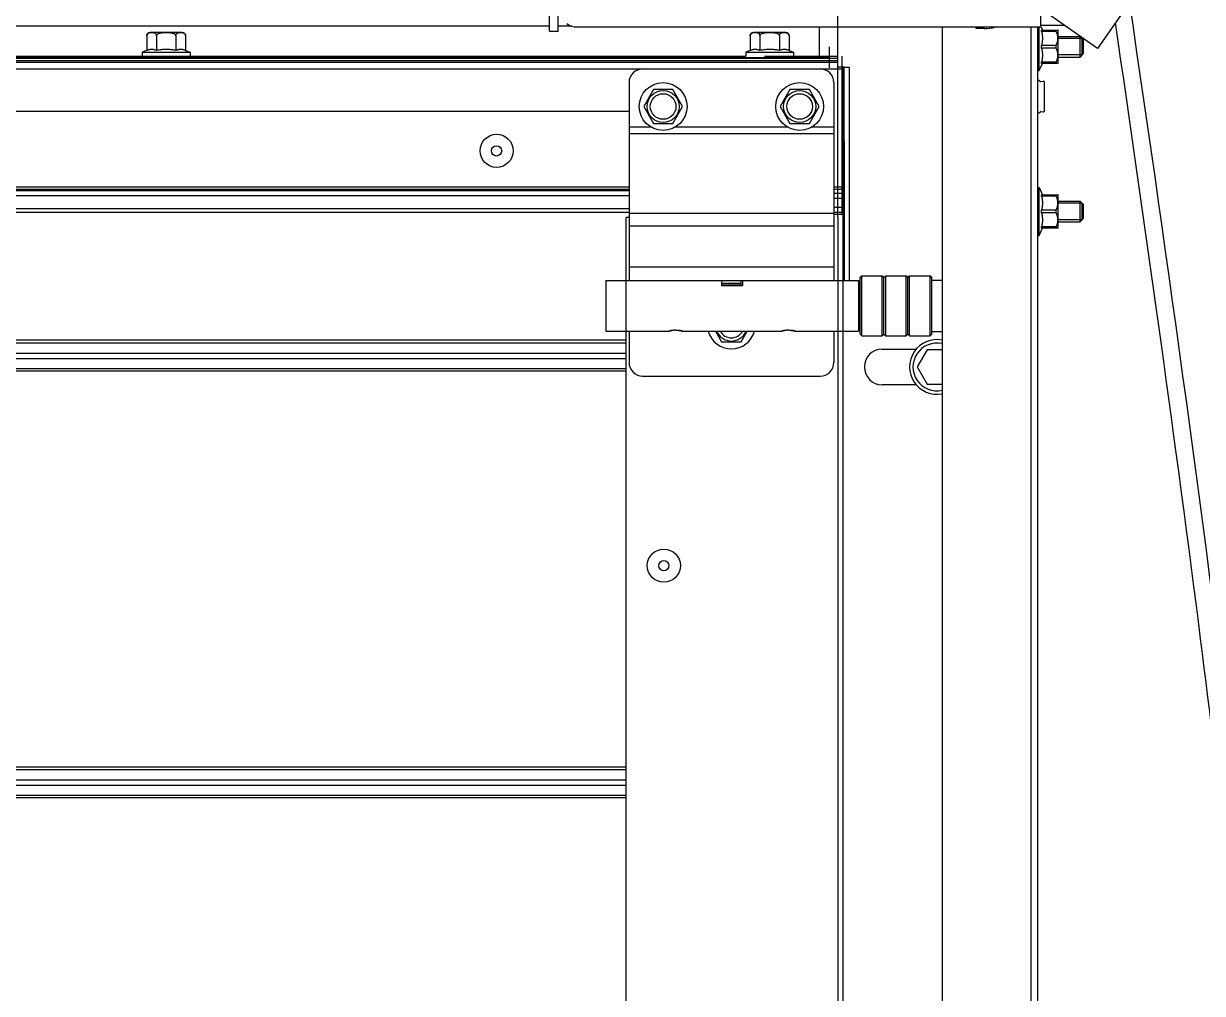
# Model space of a CAD drawing. Header units: millimetres. Extents: x 21899 to 38731, y -5425 to 3612.
# Drawn here: x 24887 to 25232.4, y -3078.8 to -2794.7 of the extents above; entities that cross this region are included whole.
import ezdxf

# ---------------------------------------------------------------- set-up
doc = ezdxf.new("R2010")
doc.units = ezdxf.units.MM

msp = doc.modelspace()

# ---------------------------------------------------------------- linework, layer by layer
at = {"color": 7, "linetype": 'Continuous'}
for p, q in [((25408.11, -2507.06), (25201.62, -2801.96)), ((25043.57, -2796.92), (25043.57, -2627.41)), ((25185.07, -2795.66), (25185.07, -2724.08)), ((25041.07, -2796.92), (25041.07, -2743.03)), ((25125.57, -2851.47), (25125.57, -2790.56)), ((25201.62, -2801.96), (25185.07, -2790.37)), ((25041.07, -2795.44), (22324.07, -2795.44)), ((24933.46, -2797.27), (24924.06, -2797.27)), ((25041.07, -2796.92), (25043.57, -2796.92)), ((25047.65, -2795.44), (25043.57, -2795.44)), ((25049.07, -2795.66), (25185.07, -2795.66)), ((25110.27, -2797.27), (25100.87, -2797.27)), ((25120.17, -2804.64), (25120.17, -2795.66)), ((25156.07, -2795.66), (25156.07, -5410.33)), ((25166.07, -2796.16), (25166.07, -2795.66)), ((25182.07, -2795.66), (25182.07, -5410.47)), ((25184.07, -2795.66), (25184.07, -3243.99)), ((25184.57, -2808.47), (25184.57, -2795.66)), ((25185.07, -2795.16), (25191.92, -2795.16)), ((25185.1, -2795.65), (25185.49, -2796.56)), ((25185.26, -2796.56), (25190.04, -2796.56)), ((25185.26, -2796.96), (25185.26, -2796.56)), ((25189.5, -2796.96), (25185.26, -2796.96)), ((25189.5, -2796.96), (25189.5, -2796.56)), ((25190.07, -2796.59), (25190.04, -2796.55)), ((25190.07, -2806.35), (25190.07, -2796.59)), ((24923.06, -2798.27), (24923.06, -2802.56)), ((24925.91, -2798.27), (24925.91, -2802.56)), ((24931.61, -2798.27), (24931.61, -2802.56)), ((24934.46, -2798.27), (24934.46, -2802.56)), ((25099.87, -2798.27), (25099.87, -2802.56)), ((25102.72, -2798.27), (25102.72, -2802.56)), ((25108.42, -2798.27), (25108.42, -2802.56)), ((25111.27, -2798.27), (25111.27, -2802.56)), ((25189.5, -2801.06), (25185.26, -2801.06)), ((25185.26, -2801.87), (25185.26, -2801.06)), ((25189.5, -2801.87), (25189.5, -2801.06)), ((25190.07, -2798.47), (25196.57, -2798.47)), ((25196.57, -2798.47), (25197.57, -2799.47)), ((25196.57, -2804.47), (25196.57, -2798.47)), ((25197.17, -2803.87), (25197.17, -2799.07)), ((25197.57, -2803.47), (25197.57, -2799.47)), ((22241.07, -2804.64), (25123.07, -2804.64)), ((22358.76, -2804.27), (25027.76, -2804.27)), ((24923.06, -2802.56), (24921.76, -2803.07)), ((24921.76, -2803.07), (24921.76, -2804.27)), ((24921.76, -2803.07), (24935.76, -2803.07)), ((24934.46, -2802.56), (24935.76, -2803.07)), ((24935.76, -2803.07), (24935.76, -2804.27)), ((25017.57, -2804.27), (25098.57, -2804.27)), ((25099.87, -2802.56), (25098.57, -2803.07)), ((25098.57, -2803.07), (25112.57, -2803.07)), ((25098.57, -2803.07), (25098.57, -2804.27)), ((25104.07, -2804.27), (25125.57, -2804.27)), ((25111.27, -2802.56), (25112.57, -2803.07)), ((25112.57, -2803.07), (25112.57, -2804.27)), ((25123.07, -2804.51), (25123.07, -2801.48)), ((25123.07, -2807.64), (25123.07, -2804.64)), ((25126.86, -2850.46), (25126.86, -2804.27)), ((25189.5, -2801.87), (25185.26, -2801.87)), ((25190.07, -2804.47), (25196.57, -2804.47)), ((25196.57, -2804.47), (25197.57, -2803.47)), ((22358.76, -2805.97), (25027.76, -2805.97)), ((25017.57, -2805.97), (25125.57, -2805.97)), ((25127.07, -2807.47), (25125.57, -2807.47)), ((25127.07, -2871.77), (25127.07, -2807.47)), ((25127.34, -2807.47), (25127.36, -2850.46)), ((25127.36, -2807.47), (25128.86, -2807.47)), ((25128.86, -2807.47), (25128.86, -2869.97)), ((25184.57, -2808.47), (25185.49, -2806.38)), ((25189.5, -2805.97), (25185.26, -2805.97)), ((25185.26, -2806.38), (25185.26, -2805.97)), ((25190.04, -2806.38), (25185.26, -2806.38)), ((25189.5, -2805.97), (25189.5, -2806.38)), ((25190.07, -2806.35), (25190.04, -2806.38)), ((25184.07, -2808.47), (25184.57, -2808.47)), ((25184.17, -2811.05), (25184.89, -2811.6)), ((25185.03, -2811.64), (25185.83, -2811.57)), ((25071.51, -2814.03), (25068.66, -2818.97)), ((25077.21, -2814.03), (25071.51, -2814.03)), ((25080.06, -2818.97), (25077.21, -2814.03)), ((25111.51, -2814.03), (25108.66, -2818.97)), ((25117.21, -2814.03), (25111.51, -2814.03)), ((25120.06, -2818.97), (25117.21, -2814.03)), ((25186.05, -2811.77), (25186.05, -2820.33)), ((25027.76, -2820.47), (23848.11, -2820.47)), ((25064.36, -2820.47), (25017.57, -2820.47)), ((25068.66, -2818.97), (25071.51, -2823.9)), ((25077.21, -2823.9), (25080.06, -2818.97)), ((25108.66, -2818.97), (25111.51, -2823.9)), ((25117.21, -2823.9), (25120.06, -2818.97)), ((25184.17, -2821.05), (25184.89, -2820.5)), ((25185.03, -2820.45), (25185.83, -2820.53)), ((25071.51, -2823.9), (25077.21, -2823.9)), ((25111.51, -2823.9), (25117.21, -2823.9)), ((25184.07, -2842.72), (25184.57, -2842.72)), ((25184.57, -2842.72), (25185.49, -2844.81)), ((25184.57, -2856.72), (25184.57, -2842.72)), ((25185.26, -2844.81), (25190.04, -2844.81)), ((25185.26, -2845.21), (25185.26, -2844.81)), ((25189.5, -2845.21), (25185.26, -2845.21)), ((25189.5, -2845.21), (25189.5, -2844.81)), ((25190.07, -2844.84), (25190.04, -2844.8)), ((25190.07, -2854.6), (25190.07, -2844.84)), ((25189.5, -2849.31), (25185.26, -2849.31)), ((25185.26, -2850.12), (25185.26, -2849.31)), ((25189.5, -2850.12), (25189.5, -2849.31)), ((25190.07, -2846.72), (25196.57, -2846.72)), ((25196.57, -2846.72), (25197.57, -2847.72)), ((25196.57, -2852.72), (25196.57, -2846.72)), ((25197.17, -2852.12), (25197.17, -2847.32)), ((25197.57, -2851.72), (25197.57, -2847.72)), ((22358.76, -2849.97), (25027.76, -2849.97)), ((25017.57, -2849.97), (25064.36, -2849.97)), ((25064.36, -2851.47), (25063.57, -2851.47)), ((25063.57, -2871.77), (25063.57, -2851.47)), ((25124.36, -2849.97), (25126.86, -2849.97)), ((25124.36, -2850.46), (25127.36, -2850.46)), ((25189.5, -2850.12), (25185.26, -2850.12)), ((25190.07, -2852.72), (25196.57, -2852.72)), ((25196.57, -2852.72), (25197.57, -2851.72)), ((25184.57, -2856.72), (25185.49, -2854.63)), ((25189.5, -2854.22), (25185.26, -2854.22)), ((25185.26, -2854.63), (25185.26, -2854.22)), ((25190.04, -2854.63), (25185.26, -2854.63)), ((25189.5, -2854.22), (25189.5, -2854.63)), ((25190.07, -2854.6), (25190.04, -2854.63)), ((25184.07, -2856.72), (25184.57, -2856.72)), ((25132.07, -2869.12), (25132.57, -2868.62)), ((25132.07, -2885.62), (25132.07, -2869.12)), ((25132.57, -2868.62), (25138.57, -2868.62)), ((25132.57, -2886.12), (25132.57, -2868.62)), ((25138.57, -2886.12), (25138.57, -2868.62)), ((25138.57, -2868.62), (25139.07, -2869.12)), ((25139.07, -2869.12), (25139.57, -2868.62)), ((25139.07, -2885.62), (25139.07, -2869.12)), ((25139.57, -2868.62), (25145.57, -2868.62)), ((25139.57, -2886.12), (25139.57, -2868.62)), ((25145.57, -2886.12), (25145.57, -2868.62)), ((25145.57, -2868.62), (25146.07, -2869.12)), ((25146.07, -2869.12), (25146.57, -2868.62)), ((25146.07, -2885.62), (25146.07, -2869.12)), ((25146.57, -2868.62), (25152.57, -2868.62)), ((25146.57, -2886.12), (25146.57, -2868.62)), ((25152.57, -2886.12), (25152.57, -2868.62)), ((25152.57, -2868.62), (25153.07, -2869.12)), ((25153.07, -2885.62), (25153.07, -2869.12)), ((25153.07, -2869.87), (25156.07, -2869.87)), ((25063.57, -3130.47), (25063.57, -2871.77)), ((25091.51, -2871.27), (25097.61, -2871.27)), ((25127.07, -4233.21), (25127.07, -2871.77)), ((25131.56, -2871.87), (25132.07, -2871.87)), ((25131.56, -2882.87), (25132.07, -2882.87)), ((25089.7, -2884.77), (25091.51, -2887.9)), ((25097.21, -2887.9), (25099.02, -2884.77)), ((25132.07, -2885.62), (25132.57, -2886.12)), ((25132.57, -2886.12), (25138.57, -2886.12)), ((25138.57, -2886.12), (25139.07, -2885.62)), ((25139.07, -2885.62), (25139.57, -2886.12)), ((25139.57, -2886.12), (25145.57, -2886.12)), ((25145.57, -2886.12), (25146.07, -2885.62)), ((25146.07, -2885.62), (25146.57, -2886.12)), ((25146.57, -2886.12), (25152.57, -2886.12)), ((25152.57, -2886.12), (25153.07, -2885.62)), ((25153.07, -2884.87), (25156.07, -2884.87)), ((25091.51, -2887.9), (25097.21, -2887.9)), ((25138.57, -2890.01), (25148.54, -2890.01)), ((25151.69, -2890.26), (25148.8, -2895.26)), ((25156.07, -2890.26), (25151.69, -2890.26)), ((25148.8, -2895.26), (25151.69, -2900.26)), ((25148.54, -2900.51), (25138.57, -2900.51)), ((25151.69, -2900.26), (25156.07, -2900.26))]:
    msp.add_line(p, q, dxfattribs=at)
at = {"color": 3, "linetype": 'Continuous'}
for p, q in [((25168.57, -2796.16), (25166.07, -2796.16)), ((25068.36, -2807.97), (25120.36, -2807.97)), ((25127.36, -2807.47), (25127.07, -2807.47)), ((25127.07, -2807.47), (25127.07, -2828.47)), ((25064.36, -2811.97), (25064.36, -2869.97)), ((25124.36, -2811.97), (25124.36, -2869.97)), ((25126.86, -2828.47), (25127.07, -2828.47)), ((25057.56, -2869.97), (25131.56, -2869.97)), ((25057.56, -2869.97), (25057.56, -2884.77)), ((25091.51, -2869.97), (25091.51, -2871.42)), ((25097.21, -2871.17), (25097.21, -2869.97)), ((25097.61, -2869.97), (25097.61, -2871.42)), ((25131.56, -2869.97), (25131.56, -2884.77)), ((25091.51, -2871.17), (25097.21, -2871.17)), ((25091.51, -2871.42), (25097.61, -2871.42)), ((25057.56, -2884.77), (25076.06, -2884.77)), ((25064.36, -2884.77), (25064.36, -2893.97)), ((25080.06, -2884.77), (25109.06, -2884.77)), ((25113.06, -2884.77), (25131.56, -2884.77)), ((25124.36, -2884.77), (25124.36, -2893.97)), ((25068.36, -2897.97), (25120.36, -2897.97))]:
    msp.add_line(p, q, dxfattribs=at)
at = {"color": 2, "linetype": 'Continuous'}
for p, q in [((25197.17, -2799.07), (25190.07, -2799.07)), ((25197.17, -2803.87), (25190.07, -2803.87)), ((25197.17, -2847.32), (25190.07, -2847.32)), ((25197.17, -2852.12), (25190.07, -2852.12))]:
    msp.add_line(p, q, dxfattribs=at)
at = {"color": 9, "linetype": 'Continuous'}
for p, q in [((22358.76, -2804.77), (25027.76, -2804.77)), ((22358.76, -2805.47), (25027.76, -2805.47)), ((22358.76, -2807.97), (25027.76, -2807.97)), ((25017.57, -2804.77), (25125.57, -2804.77)), ((25017.57, -2805.47), (25125.57, -2805.47)), ((25017.57, -2807.97), (25125.57, -2807.97)), ((25120.36, -2807.97), (25126.86, -2807.97)), ((25064.36, -2824.97), (25070.8, -2824.97)), ((25077.93, -2824.97), (25110.8, -2824.97)), ((25117.93, -2824.97), (25124.36, -2824.97)), ((25064.36, -2826.83), (25124.36, -2826.83)), ((25027.76, -2842.55), (22358.76, -2842.55)), ((25064.36, -2842.55), (25017.57, -2842.55)), ((25126.86, -2842.55), (25124.36, -2842.55)), ((25027.76, -2843.26), (22358.76, -2843.26)), ((22358.76, -2843.58), (25027.76, -2843.58)), ((22358.76, -2845), (25027.76, -2845)), ((25064.36, -2843.26), (25017.57, -2843.26)), ((25017.57, -2843.58), (25064.36, -2843.58)), ((25017.57, -2845), (25064.36, -2845)), ((25126.86, -2843.26), (25124.36, -2843.26)), ((25124.36, -2844.38), (25126.86, -2844.38)), ((25124.36, -2845.8), (25126.86, -2845.8)), ((22358.76, -2848.87), (25027.76, -2848.87)), ((25017.57, -2848.87), (25064.36, -2848.87)), ((25124.36, -2848.47), (25126.86, -2848.47)), ((25064.36, -2850.24), (25124.36, -2850.24)), ((25125.57, -2851.47), (25125.57, -2871.77)), ((25127.36, -2850.46), (25127.36, -2869.97)), ((25064.36, -2853.97), (25124.36, -2853.97)), ((25064.36, -2865.97), (25124.36, -2865.97)), ((25091.51, -2870.74), (25097.21, -2870.74)), ((25125.57, -2871.77), (25125.57, -3130.47)), ((25027.76, -2887.45), (22358.76, -2887.45)), ((25063.57, -2887.45), (25017.57, -2887.45)), ((22358.76, -2888.22), (25027.76, -2888.22)), ((25017.57, -2888.22), (25063.57, -2888.22)), ((22358.76, -2891.19), (25027.76, -2891.19)), ((22358.76, -2892.74), (25027.76, -2892.74)), ((25017.57, -2891.19), (25063.57, -2891.19)), ((25017.57, -2892.74), (25063.57, -2892.74)), ((22358.76, -2895.71), (25027.76, -2895.71)), ((25027.76, -2896.49), (22358.76, -2896.49)), ((25017.57, -2895.71), (25063.57, -2895.71)), ((25063.57, -2896.49), (25017.57, -2896.49)), ((25027.76, -3012.45), (22358.76, -3012.45)), ((22358.76, -3013.22), (25027.76, -3013.22)), ((25063.57, -3012.45), (25017.57, -3012.45)), ((25017.57, -3013.22), (25063.57, -3013.22)), ((22358.76, -3016.19), (25027.76, -3016.19)), ((22358.76, -3017.74), (25027.76, -3017.74)), ((25017.57, -3016.19), (25063.57, -3016.19)), ((25017.57, -3017.74), (25063.57, -3017.74)), ((22358.76, -3020.71), (25027.76, -3020.71)), ((25027.76, -3021.49), (22358.76, -3021.49)), ((25017.57, -3020.71), (25063.57, -3020.71)), ((25063.57, -3021.49), (25017.57, -3021.49))]:
    msp.add_line(p, q, dxfattribs=at)
at = {"color": 7, "linetype": 'Continuous'}
for centre, radius in [((25074.36, -2818.97), 7), ((25114.36, -2818.97), 7), ((25074.36, -2818.97), 3.75), ((25114.36, -2818.97), 3.75), ((25025.57, -2831.97), 4.85), ((25025.57, -2831.97), 1.5), ((25074.57, -2953.47), 4.85), ((25074.57, -2953.47), 1.5)]:
    msp.add_circle(centre, radius, dxfattribs=at)
at = {"color": 9, "linetype": 'Continuous'}
for centre in [(25074.36, -2818.97), (25114.36, -2818.97)]:
    msp.add_circle(centre, 4.7, dxfattribs=at)
at = {"color": 7, "linetype": 'Continuous'}
for centre, radius, start, end in [((24924.06, -2798.27), 1, 90, 180), ((24933.46, -2798.27), 1, 0, 90), ((25049.07, -2790.66), 5, 233.7753, 270), ((25100.87, -2798.27), 1, 90, 180), ((25110.27, -2798.27), 1, 0, 90), ((25185.01, -2811.44), 0.2, 232.3058, 275.1944), ((25185.85, -2811.77), 0.2, 0, 95.1944), ((25185.01, -2820.65), 0.2, 84.8056, 127.6942), ((25185.85, -2820.33), 0.2, 264.8056, 0), ((25094.36, -2882.97), 7, 194.9402, 345.0598), ((25094.36, -2882.97), 3.75, 208.7382, 331.2618), ((25154.57, -2895.26), 8, 79.193, 280.807), ((25138.57, -2895.26), 5.25, 90, 270), ((25154.57, -2895.26), 7, 77.626, 282.374)]:
    msp.add_arc(centre, radius, start, end, dxfattribs=at)
at = {"color": 3, "linetype": 'Continuous'}
for centre, radius, start, end in [((25168.57, -2786.16), 10, 270, 287.4926), ((25068.36, -2811.97), 4, 90, 180), ((25120.36, -2811.97), 4, 0, 90), ((25068.36, -2893.97), 4, 180, 270), ((25120.36, -2893.97), 4, 270, 0)]:
    msp.add_arc(centre, radius, start, end, dxfattribs=at)
at = {"color": 9, "linetype": 'Continuous'}
msp.add_arc((25094.36, -2882.97), 4.7, 202.5526, 337.4474, dxfattribs=at)
for points, knots in [([(25069.92, -5197.53), (25069.62, -5187.73), (25068.68, -5157.82), (25128.02, -5102.37), (25355.56, -5049.27), (25327.13, -4592.71), (25209.24, -4202.13), (25280.59, -3739.34), (25276.33, -3268.05), (25234, -2943.99), (25211.06, -2788.49)], [0, 0, 0, 0, 28.603639, 87.316373, 219.64008, 691.967745, 1092.856311, 1534.223988, 2043.788513, 2514.269853, 2514.269853, 2514.269853, 2514.269853]), ([(25064.93, -5197.69), (25064.78, -5193.02), (25064.63, -5188.26), (25064.88, -5179.75), (25065.18, -5176), (25066.04, -5170.99), (25066.31, -5169.69), (25066.89, -5167.32), (25067.19, -5166.25), (25067.86, -5164.13), (25068.22, -5163.08), (25069.41, -5159.98), (25070.32, -5157.97), (25073.68, -5151.53), (25076.57, -5147.32), (25083.12, -5139.42), (25086.78, -5135.72), (25094.58, -5128.78), (25098.72, -5125.54), (25106.35, -5120.07), (25109.79, -5117.77), (25116.76, -5113.4), (25120.28, -5111.32), (25130.92, -5105.39), (25138.12, -5101.82), (25156.97, -5093.08), (25168.63, -5088.3), (25191.21, -5078.81), (25202.13, -5074.1), (25216.21, -5066.84), (25220.02, -5064.74), (25226.55, -5060.82), (25229.33, -5059.03), (25234.74, -5055.32), (25237.38, -5053.38), (25245.07, -5047.38), (25249.91, -5043.1), (25264.57, -5028.53), (25273.35, -5017.22), (25288.59, -4992.36), (25295.04, -4978.8), (25305.85, -4949.79), (25310.21, -4934.34), (25320.03, -4887.95), (25323.17, -4855.15), (25324.64, -4787.02), (25322.96, -4751.69), (25316.5, -4681.11), (25311.72, -4645.85), (25304.88, -4603.39), (25303.46, -4594.93), (25300.55, -4578.2), (25299.07, -4569.93), (25294.54, -4545.35), (25291.41, -4529.29), (25281.9, -4481.94), (25275.37, -4451.46), (25260.05, -4378.26), (25251.56, -4336.23), (25243.24, -4281.98), (25241.54, -4269.81), (25238.76, -4247.04), (25237.62, -4236.46), (25235.93, -4217.86), (25235.31, -4209.87), (25234.28, -4193.82), (25233.87, -4185.76), (25232.94, -4161.51), (25232.7, -4145.23), (25232.95, -4096.08), (25234.41, -4062.93), (25240.72, -3968.14), (25247.39, -3905.92), (25255.03, -3827.38), (25256.58, -3811), (25259.06, -3783.02), (25260.04, -3771.4), (25261.85, -3748.2), (25262.69, -3736.62), (25265, -3701.9), (25266.26, -3678.8), (25269.28, -3609.64), (25270.25, -3563.7), (25270.31, -3426.23), (25266.55, -3335.06), (25252.87, -3152.79), (25242.97, -3061.7), (25223.78, -2911.89), (25215.52, -2853.17), (25206.88, -2794.45)], [0, 0, 0, 0, 13.614656, 13.614656, 24.237506, 24.237506, 27.949925, 27.949925, 31.063684, 31.063684, 34.177443, 34.177443, 40.404961, 40.404961, 54.673562, 54.673562, 68.942162, 68.942162, 83.210763, 83.210763, 94.643421, 94.643421, 106.076078, 106.076078, 128.941394, 128.941394, 165.933013, 165.933013, 202.924632, 202.924632, 217.211649, 217.211649, 228.325165, 228.325165, 239.438681, 239.438681, 261.665712, 261.665712, 310.591127, 310.591127, 359.516541, 359.516541, 408.441955, 408.441955, 499.721397, 499.721397, 591.000838, 591.000838, 682.28028, 682.28028, 705.283727, 705.283727, 728.287174, 728.287174, 774.294068, 774.294068, 866.307856, 866.307856, 999.972816, 999.972816, 1038.611318, 1038.611318, 1072.030725, 1072.030725, 1097.038945, 1097.038945, 1122.047166, 1122.047166, 1172.063606, 1172.063606, 1272.096487, 1272.096487, 1455.942037, 1455.942037, 1504.41999, 1504.41999, 1538.871883, 1538.871883, 1573.323775, 1573.323775, 1642.227561, 1642.227561, 1780.035131, 1780.035131, 2055.650273, 2055.650273, 2331.265414, 2331.265414, 2508.990496, 2508.990496, 2508.990496, 2508.990496])]:
    msp.add_open_spline(points, degree=3, knots=knots)
at = {"color": 7, "linetype": 'Continuous'}
for points, start_tangent, end_tangent in [([(24923.14, -2797.89), (24923.17, -2797.82), (24923.25, -2797.69), (24923.36, -2797.58), (24923.48, -2797.49), (24923.61, -2797.42), (24923.77, -2797.37), (24923.95, -2797.33), (24924.07, -2797.32)], (0.393606, 0.919279), (0.994208, 0.10747)), ([(24924.07, -2797.32), (24924.16, -2797.31), (24924.38, -2797.3), (24924.6, -2797.3), (24924.81, -2797.31), (24925, -2797.33), (24925.17, -2797.36), (24925.33, -2797.41), (24925.48, -2797.48), (24925.6, -2797.57), (24925.71, -2797.69), (24925.8, -2797.81), (24925.86, -2797.96), (24925.9, -2798.12), (24925.91, -2798.27)], (0.994208, 0.10747), (0, -1)), ([(24925.91, -2798.27), (24925.93, -2798.12), (24926, -2797.98), (24926.11, -2797.84), (24926.27, -2797.71), (24926.46, -2797.6), (24926.68, -2797.51), (24926.93, -2797.44), (24927.17, -2797.39), (24927.41, -2797.36), (24927.62, -2797.34), (24927.82, -2797.32), (24928.01, -2797.31), (24928.2, -2797.3), (24928.39, -2797.3), (24928.57, -2797.3), (24928.76, -2797.3)], (0, 1), (1, 0)), ([(24928.76, -2797.3), (24929.05, -2797.3), (24929.34, -2797.3), (24929.62, -2797.32), (24929.91, -2797.34), (24930.19, -2797.37), (24930.48, -2797.42), (24930.76, -2797.49), (24931.02, -2797.58), (24931.23, -2797.69), (24931.4, -2797.82), (24931.52, -2797.97), (24931.59, -2798.12), (24931.61, -2798.27)], (1, 0), (0, -1)), ([(24931.61, -2798.27), (24931.62, -2798.12), (24931.66, -2797.96), (24931.72, -2797.82), (24931.8, -2797.69), (24931.91, -2797.58), (24932.03, -2797.49), (24932.17, -2797.42), (24932.33, -2797.37), (24932.5, -2797.33), (24932.68, -2797.31), (24932.87, -2797.3), (24933.07, -2797.3), (24933.24, -2797.3), (24933.4, -2797.31), (24933.56, -2797.33), (24933.71, -2797.36), (24933.86, -2797.41), (24934.02, -2797.48), (24934.15, -2797.57), (24934.26, -2797.68), (24934.35, -2797.81), (24934.41, -2797.96), (24934.45, -2798.12), (24934.46, -2798.27)], (0, 1), (0, -1)), ([(25099.95, -2797.89), (25099.98, -2797.82), (25100.07, -2797.69), (25100.17, -2797.58), (25100.29, -2797.49), (25100.43, -2797.42), (25100.58, -2797.37), (25100.77, -2797.33), (25100.88, -2797.32)], (0.393606, 0.919279), (0.994208, 0.10747)), ([(25100.88, -2797.32), (25100.97, -2797.31), (25101.19, -2797.3), (25101.41, -2797.3), (25101.62, -2797.31), (25101.81, -2797.33), (25101.98, -2797.36), (25102.14, -2797.41), (25102.29, -2797.48), (25102.42, -2797.57), (25102.53, -2797.69), (25102.61, -2797.81), (25102.67, -2797.96), (25102.71, -2798.12), (25102.72, -2798.27)], (0.994208, 0.10747), (0, -1)), ([(25102.72, -2798.27), (25102.74, -2798.12), (25102.81, -2797.98), (25102.92, -2797.84), (25103.08, -2797.71), (25103.27, -2797.6), (25103.5, -2797.51), (25103.74, -2797.44), (25103.99, -2797.39), (25104.22, -2797.36), (25104.43, -2797.34), (25104.63, -2797.32), (25104.82, -2797.31), (25105.01, -2797.3), (25105.2, -2797.3), (25105.39, -2797.3), (25105.57, -2797.3)], (0, 1), (1, 0)), ([(25105.57, -2797.3), (25105.86, -2797.3), (25106.15, -2797.3), (25106.44, -2797.32), (25106.72, -2797.34), (25107, -2797.37), (25107.29, -2797.42), (25107.58, -2797.49), (25107.83, -2797.58), (25108.04, -2797.69), (25108.21, -2797.82), (25108.33, -2797.97), (25108.4, -2798.12), (25108.42, -2798.27)], (1, 0), (0, -1)), ([(25108.42, -2798.27), (25108.43, -2798.12), (25108.47, -2797.96), (25108.53, -2797.82), (25108.62, -2797.69), (25108.72, -2797.58), (25108.85, -2797.49), (25108.98, -2797.42), (25109.14, -2797.37), (25109.31, -2797.33), (25109.5, -2797.31), (25109.69, -2797.3), (25109.88, -2797.3), (25110.06, -2797.3), (25110.22, -2797.31), (25110.37, -2797.33), (25110.52, -2797.36), (25110.68, -2797.41), (25110.83, -2797.48), (25110.96, -2797.57), (25111.07, -2797.68), (25111.16, -2797.81), (25111.22, -2797.96), (25111.26, -2798.12), (25111.27, -2798.27)], (0, 1), (0, -1)), ([(25185.26, -2796.96), (25185.36, -2797.48), (25185.43, -2797.99), (25185.48, -2798.5), (25185.49, -2799.01), (25185.48, -2799.52), (25185.43, -2800.03), (25185.36, -2800.54), (25185.26, -2801.06)], (0.089159, -0.403977), (-0.089159, -0.403977)), ([(25189.5, -2801.06), (25189.72, -2800.58), (25189.88, -2800.12), (25189.99, -2799.67), (25190.04, -2799.23), (25190.04, -2798.79), (25189.99, -2798.35), (25189.88, -2797.9), (25189.72, -2797.44), (25189.5, -2796.96)], (0.191925, 0.382525), (-0.191925, 0.382525)), ([(24923.06, -2798.27), (24923.07, -2798.12), (24923.08, -2798.07)], (0, 1), (0.196493, 0.980505)), ([(24923.08, -2798.07), (24923.09, -2798.01)], (0.196493, 0.980505), (0.259097, 0.965851)), ([(24923.09, -2798.01), (24923.11, -2797.96), (24923.14, -2797.89)], (0.259097, 0.965851), (0.393606, 0.919279)), ([(25099.87, -2798.27), (25099.88, -2798.12), (25099.89, -2798.07)], (0, 1), (0.196493, 0.980505)), ([(25099.89, -2798.07), (25099.91, -2798.01)], (0.196493, 0.980505), (0.259097, 0.965851)), ([(25099.91, -2798.01), (25099.92, -2797.96), (25099.95, -2797.89)], (0.259097, 0.965851), (0.393606, 0.919279)), ([(24925.91, -2802.56), (24925.55, -2802.44), (24925.19, -2802.34), (24924.84, -2802.29), (24924.49, -2802.27), (24924.13, -2802.29), (24923.78, -2802.34), (24923.43, -2802.44), (24923.06, -2802.56)], (-0.932391, 0.361452), (-0.932391, -0.361452)), ([(24928.76, -2802.27), (24928.05, -2802.29), (24927.34, -2802.35), (24926.63, -2802.44), (24925.91, -2802.56)], (-1, 0), (-0.981728, -0.190289)), ([(24931.61, -2802.56), (24931.03, -2802.46), (24930.46, -2802.38), (24929.89, -2802.32), (24929.33, -2802.28), (24928.76, -2802.27)], (-0.981728, 0.190289), (-1, 0)), ([(24934.46, -2802.56), (24934.1, -2802.44), (24933.74, -2802.34), (24933.39, -2802.29), (24933.04, -2802.27), (24932.68, -2802.29), (24932.33, -2802.34), (24931.98, -2802.44), (24931.61, -2802.56)], (-0.932391, 0.361452), (-0.932391, -0.361452)), ([(25102.72, -2802.56), (25102.36, -2802.44), (25102, -2802.34), (25101.65, -2802.29), (25101.3, -2802.27), (25100.95, -2802.29), (25100.59, -2802.34), (25100.24, -2802.44), (25099.87, -2802.56)], (-0.932391, 0.361452), (-0.932391, -0.361452)), ([(25105.57, -2802.27), (25104.86, -2802.29), (25104.15, -2802.35), (25103.45, -2802.44), (25102.72, -2802.56)], (-1, 0), (-0.981728, -0.190289)), ([(25108.42, -2802.56), (25107.84, -2802.46), (25107.27, -2802.38), (25106.71, -2802.32), (25106.14, -2802.28), (25105.57, -2802.27)], (-0.981728, 0.190289), (-1, 0)), ([(25111.27, -2802.56), (25110.91, -2802.44), (25110.55, -2802.34), (25110.2, -2802.29), (25109.85, -2802.27), (25109.5, -2802.29), (25109.14, -2802.34), (25108.79, -2802.44), (25108.42, -2802.56)], (-0.932391, 0.361452), (-0.932391, -0.361452)), ([(25185.26, -2801.87), (25185.36, -2802.39), (25185.43, -2802.9), (25185.48, -2803.41), (25185.49, -2803.92), (25185.48, -2804.43), (25185.43, -2804.94), (25185.36, -2805.45), (25185.26, -2805.97)], (0.089159, -0.403977), (-0.089159, -0.403977)), ([(25189.5, -2805.97), (25189.72, -2805.49), (25189.88, -2805.03), (25189.99, -2804.58), (25190.04, -2804.14), (25190.04, -2803.7), (25189.99, -2803.26), (25189.88, -2802.81), (25189.72, -2802.35), (25189.5, -2801.87)], (0.191925, 0.382525), (-0.191925, 0.382525)), ([(25185.26, -2845.21), (25185.36, -2845.73), (25185.43, -2846.24), (25185.48, -2846.75), (25185.49, -2847.26), (25185.48, -2847.77), (25185.43, -2848.28), (25185.36, -2848.79), (25185.26, -2849.31)], (0.089159, -0.403977), (-0.089159, -0.403977)), ([(25189.5, -2849.31), (25189.72, -2848.83), (25189.88, -2848.37), (25189.99, -2847.92), (25190.04, -2847.48), (25190.04, -2847.04), (25189.99, -2846.6), (25189.88, -2846.15), (25189.72, -2845.69), (25189.5, -2845.21)], (0.191925, 0.382525), (-0.191925, 0.382525)), ([(25185.26, -2850.12), (25185.36, -2850.64), (25185.43, -2851.15), (25185.48, -2851.66), (25185.49, -2852.17), (25185.48, -2852.68), (25185.43, -2853.19), (25185.36, -2853.7), (25185.26, -2854.22)], (0.089159, -0.403977), (-0.089159, -0.403977)), ([(25189.5, -2854.22), (25189.72, -2853.74), (25189.88, -2853.28), (25189.99, -2852.83), (25190.04, -2852.39), (25190.04, -2851.95), (25189.99, -2851.51), (25189.88, -2851.06), (25189.72, -2850.6), (25189.5, -2850.12)], (0.191925, 0.382525), (-0.191925, 0.382525))]:
    msp.add_spline(points, degree=3, dxfattribs=dict(at, start_tangent=start_tangent, end_tangent=end_tangent))
at = {"color": 3, "linetype": 'Continuous'}
for points, start_tangent, end_tangent in [([(25076.14, -2884.75), (25076.06, -2884.77), (25076.08, -2884.76)], (-0.967488, -0.252916), (0.966761, 0.25568)), ([(25077.14, -2884.55), (25076.93, -2884.58), (25076.74, -2884.61), (25076.56, -2884.65), (25076.41, -2884.68), (25076.29, -2884.71), (25076.19, -2884.73), (25076.06, -2884.77), (25076.19, -2884.73), (25076.29, -2884.71), (25076.41, -2884.68), (25076.56, -2884.65), (25076.74, -2884.61), (25076.93, -2884.58)], (-0.991814, -0.127691), (0.987855, 0.155378)), ([(25076.14, -2884.75), (25076.06, -2884.77)], (-0.967488, -0.252916), (-0.269211, 0.963081)), ([(25076.06, -2884.77), (25076.08, -2884.76)], (-0.269295, 0.963058), (0.966761, 0.25568)), ([(25076.19, -2884.73), (25076.14, -2884.75)], (-0.968495, -0.249032), (-0.967488, -0.252916)), ([(25076.74, -2884.61), (25076.56, -2884.65), (25076.41, -2884.68)], (-0.983603, -0.180346), (-0.975441, -0.220261)), ([(25077.28, -2884.54), (25077.14, -2884.55)], (-0.994049, -0.108934), (-0.991814, -0.127691)), ([(25077.59, -2884.51), (25077.28, -2884.54)], (-0.997809, -0.06616), (-0.994049, -0.108934)), ([(25078.06, -2884.49), (25077.59, -2884.51)], (-1, 0.000125), (-0.997809, -0.06616)), ([(25078.06, -2884.49), (25078.53, -2884.51)], (1, 0.000114), (0.997809, -0.066161)), ([(25078.53, -2884.51), (25078.83, -2884.53)], (0.997809, -0.066161), (0.994276, -0.106842)), ([(25078.83, -2884.53), (25078.99, -2884.55), (25079.2, -2884.58), (25079.39, -2884.61), (25079.56, -2884.65), (25079.71, -2884.68), (25079.83, -2884.71), (25079.93, -2884.73), (25080.05, -2884.76), (25079.93, -2884.73), (25079.83, -2884.71), (25079.71, -2884.68), (25079.56, -2884.65), (25079.39, -2884.61), (25079.2, -2884.58), (25078.99, -2884.55)], (0.994276, -0.106842), (-0.991806, 0.127754)), ([(25079.18, -2884.58), (25078.99, -2884.55)], (-0.988177, 0.153317), (-0.991806, 0.127754)), ([(25079.39, -2884.61), (25079.56, -2884.65), (25079.71, -2884.68)], (0.9836, -0.180361), (0.975434, -0.220291)), ([(25079.93, -2884.73), (25080.05, -2884.76), (25079.93, -2884.73), (25079.89, -2884.72)], (0.968529, -0.248901), (-0.970087, 0.242758)), ([(25079.93, -2884.73), (25079.96, -2884.74)], (0.968529, -0.248901), (0.967848, -0.251535)), ([(25079.96, -2884.74), (25080.05, -2884.76)], (0.967848, -0.251535), (0.258533, 0.966003)), ([(25079.96, -2884.74), (25080.05, -2884.76)], (0.967848, -0.251535), (0.258533, 0.966003)), ([(25109.14, -2884.75), (25109.06, -2884.77), (25109.08, -2884.76)], (-0.967488, -0.252916), (0.966761, 0.25568)), ([(25110.14, -2884.55), (25109.93, -2884.58), (25109.74, -2884.61), (25109.56, -2884.65), (25109.41, -2884.68), (25109.29, -2884.71), (25109.19, -2884.73), (25109.06, -2884.77), (25109.19, -2884.73), (25109.29, -2884.71), (25109.41, -2884.68), (25109.56, -2884.65), (25109.74, -2884.61), (25109.93, -2884.58)], (-0.991814, -0.127691), (0.987855, 0.155378)), ([(25109.14, -2884.75), (25109.06, -2884.77)], (-0.967488, -0.252916), (-0.269211, 0.963081)), ([(25109.06, -2884.77), (25109.08, -2884.76)], (-0.269295, 0.963058), (0.966761, 0.25568)), ([(25109.19, -2884.73), (25109.14, -2884.75)], (-0.968495, -0.249032), (-0.967488, -0.252916)), ([(25109.74, -2884.61), (25109.56, -2884.65), (25109.41, -2884.68)], (-0.983603, -0.180346), (-0.975441, -0.220261)), ([(25110.28, -2884.54), (25110.14, -2884.55)], (-0.994049, -0.108934), (-0.991814, -0.127691)), ([(25110.59, -2884.51), (25110.28, -2884.54)], (-0.997809, -0.06616), (-0.994049, -0.108934)), ([(25111.06, -2884.49), (25110.59, -2884.51)], (-1, 0.000125), (-0.997809, -0.06616)), ([(25111.06, -2884.49), (25111.53, -2884.51)], (1, 0.000114), (0.997809, -0.066161)), ([(25111.53, -2884.51), (25111.83, -2884.53)], (0.997809, -0.066161), (0.994276, -0.106842)), ([(25111.83, -2884.53), (25111.99, -2884.55), (25112.2, -2884.58), (25112.39, -2884.61), (25112.56, -2884.65), (25112.71, -2884.68), (25112.83, -2884.71), (25112.93, -2884.73), (25113.05, -2884.76), (25112.93, -2884.73), (25112.83, -2884.71), (25112.71, -2884.68), (25112.56, -2884.65), (25112.39, -2884.61), (25112.2, -2884.58), (25111.99, -2884.55)], (0.994276, -0.106842), (-0.991806, 0.127754)), ([(25112.18, -2884.58), (25111.99, -2884.55)], (-0.988177, 0.153317), (-0.991806, 0.127754)), ([(25112.39, -2884.61), (25112.56, -2884.65), (25112.71, -2884.68)], (0.9836, -0.180361), (0.975434, -0.220291)), ([(25112.93, -2884.73), (25113.05, -2884.76), (25112.93, -2884.73), (25112.89, -2884.72)], (0.968529, -0.248901), (-0.970087, 0.242758)), ([(25112.93, -2884.73), (25112.96, -2884.74)], (0.968529, -0.248901), (0.967848, -0.251535)), ([(25112.96, -2884.74), (25113.05, -2884.76)], (0.967848, -0.251535), (0.258533, 0.966003)), ([(25112.96, -2884.74), (25113.05, -2884.76)], (0.967848, -0.251535), (0.258533, 0.966003))]:
    msp.add_spline(points, degree=3, dxfattribs=dict(at, start_tangent=start_tangent, end_tangent=end_tangent))

doc.saveas('drawing.dxf')
